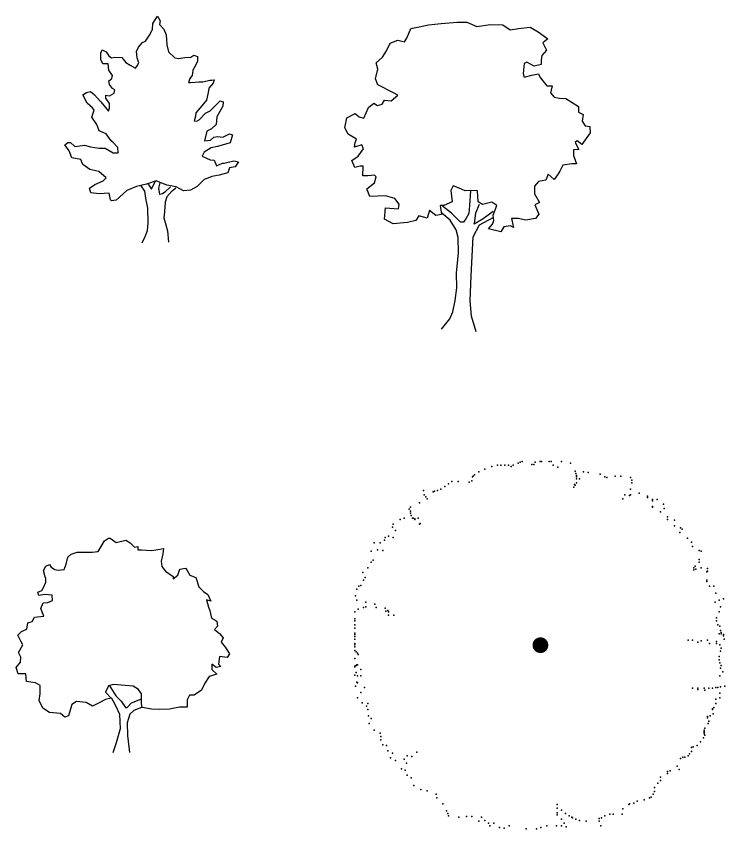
# Model space of a CAD drawing. Header units: metres. Extents: x 129 to 193, y 25 to 172.
# Drawn here: x 169.03 to 192.09, y 144.99 to 171.45 of the extents above; entities that cross this region are included whole.
import ezdxf

# ---------------------------------------------------------------- set-up
doc = ezdxf.new("R2010")
doc.units = ezdxf.units.M
doc.layers.get('0').update_dxf_attribs({"color": 6})
doc.layers.add('Cadastre Land Parcels_SP_EXT', color=7, linetype='Continuous')
doc.styles.get("Standard").update_dxf_attribs({"font": 'ARIAL.TTF'})

# ---------------------------------------------------------------- blocks, each defined once
blk = doc.blocks.new('TREE04E')
for p, q in [((-0.248, 7.475), (-0.095, 7.708)), ((-0.095, 7.708), (-0.016, 7.554)), ((-0.263, 7.281), (-0.248, 7.475)), ((-0.016, 7.554), (-0.032, 7.438)), ((-0.032, 7.438), (0.102, 7.284)), ((-0.361, 7.087), (-0.263, 7.281)), ((0.102, 7.284), (0.181, 7.108)), ((-0.591, 6.853), (-0.492, 6.892)), ((-0.492, 6.892), (-0.361, 7.087)), ((0.181, 7.108), (0.206, 6.782)), ((-0.782, 6.558), (-0.722, 6.697)), ((-0.722, 6.697), (-0.591, 6.853)), ((0.206, 6.782), (0.263, 6.55)), ((-1.942, 6.511), (-1.905, 6.61)), ((-1.941, 6.301), (-1.942, 6.511)), ((-1.905, 6.61), (-1.766, 6.551)), ((-1.766, 6.551), (-1.687, 6.419)), ((-1.687, 6.419), (-1.593, 6.359)), ((-1.593, 6.359), (-1.494, 6.381)), ((-1.494, 6.381), (-1.261, 6.361)), ((-1.261, 6.361), (-1.128, 6.207)), ((-0.758, 6.349), (-0.782, 6.558)), ((0.263, 6.55), (0.463, 6.358)), ((0.463, 6.358), (0.579, 6.337)), ((0.579, 6.337), (0.789, 6.361)), ((0.789, 6.361), (0.983, 6.379)), ((0.983, 6.379), (1.082, 6.44)), ((1.082, 6.44), (1.198, 6.403)), ((1.198, 6.403), (1.199, 6.248)), ((-1.879, 6.163), (-1.941, 6.301)), ((-1.708, 6.164), (-1.879, 6.163)), ((-1.684, 5.954), (-1.708, 6.164)), ((-1.128, 6.207), (-0.989, 6.115)), ((-0.989, 6.115), (-0.816, 6.016)), ((-0.816, 6.016), (-0.756, 6.094)), ((-0.702, 6.194), (-0.758, 6.349)), ((-0.756, 6.094), (-0.702, 6.194)), ((1.139, 6.109), (1.047, 5.954)), ((1.199, 6.248), (1.139, 6.109)), ((-1.566, 5.778), (-1.684, 5.954)), ((1.047, 5.954), (1.026, 5.782)), ((-1.681, 5.606), (-1.588, 5.684)), ((-1.664, 5.49), (-1.681, 5.606)), ((-1.588, 5.684), (-1.566, 5.778)), ((0.949, 5.682), (0.912, 5.549)), ((1.026, 5.782), (0.949, 5.682)), ((0.973, 5.55), (1.127, 5.567)), ((1.127, 5.567), (1.243, 5.568)), ((1.243, 5.568), (1.376, 5.569)), ((1.376, 5.569), (1.608, 5.632)), ((1.608, 5.632), (1.668, 5.632)), ((1.668, 5.632), (1.746, 5.633)), ((1.746, 5.633), (1.708, 5.533)), ((-1.563, 5.353), (-1.664, 5.49)), ((-1.485, 5.315), (-1.563, 5.353)), ((-1.507, 5.199), (-1.485, 5.315)), ((0.912, 5.549), (0.973, 5.55)), ((1.571, 5.361), (1.555, 5.223)), ((1.708, 5.533), (1.571, 5.361)), ((-2.529, 5.152), (-2.413, 5.23)), ((-2.394, 4.882), (-2.529, 5.152)), ((-2.413, 5.23), (-2.281, 5.253)), ((-2.281, 5.253), (-2.164, 5.155)), ((-2.164, 5.155), (-2.047, 5.04)), ((-2.047, 5.04), (-1.947, 4.924)), ((-1.777, 5.141), (-1.661, 5.12)), ((-1.776, 5.042), (-1.777, 5.141)), ((-1.659, 4.871), (-1.776, 5.042)), ((-1.661, 5.12), (-1.507, 5.199)), ((1.555, 5.223), (1.497, 4.973)), ((-2.216, 4.729), (-2.394, 4.882)), ((-1.947, 4.924), (-1.79, 4.732)), ((-1.658, 4.716), (-1.659, 4.871)), ((1.343, 4.795), (1.152, 4.562)), ((1.497, 4.973), (1.343, 4.795)), ((1.714, 4.721), (1.944, 4.955)), ((2.023, 4.784), (1.833, 4.429)), ((1.944, 4.955), (2.039, 4.917)), ((2.039, 4.917), (2.023, 4.784)), ((-2.236, 4.419), (-2.16, 4.652)), ((-2.16, 4.652), (-2.216, 4.729)), ((-1.79, 4.732), (-1.695, 4.617)), ((-1.695, 4.617), (-1.658, 4.716)), ((1.152, 4.562), (1.136, 4.445)), ((1.253, 4.33), (1.461, 4.547)), ((1.461, 4.547), (1.615, 4.626)), ((1.615, 4.626), (1.714, 4.721)), ((-2.079, 4.188), (-2.236, 4.419)), ((1.136, 4.445), (1.098, 4.307)), ((1.098, 4.307), (1.176, 4.291)), ((1.176, 4.291), (1.253, 4.33)), ((1.833, 4.429), (1.812, 4.18)), ((-2, 3.973), (-2.079, 4.188)), ((-1.767, 3.881), (-2, 3.973)), ((1.659, 4.04), (1.505, 3.962)), ((1.812, 4.18), (1.659, 4.04)), ((-1.61, 3.65), (-1.767, 3.881)), ((1.505, 3.962), (1.43, 3.652)), ((1.623, 3.675), (1.738, 3.77)), ((1.738, 3.77), (1.854, 3.793)), ((1.854, 3.793), (2.031, 3.773)), ((2.031, 3.773), (2.24, 3.874)), ((2.24, 3.874), (2.34, 3.852)), ((2.34, 3.852), (2.265, 3.581)), ((-3.118, 3.522), (-3.02, 3.6)), ((-2.979, 3.33), (-3.118, 3.522)), ((-3.02, 3.6), (-2.926, 3.601)), ((-2.926, 3.601), (-2.786, 3.464)), ((-2.786, 3.464), (-2.632, 3.487)), ((-2.632, 3.487), (-2.477, 3.505)), ((-2.477, 3.505), (-2.283, 3.451)), ((-2.283, 3.451), (-1.996, 3.415)), ((-1.533, 3.59), (-1.61, 3.65)), ((-1.393, 3.436), (-1.533, 3.59)), ((1.43, 3.652), (1.623, 3.675)), ((1.857, 3.462), (1.647, 3.421)), ((2.265, 3.581), (1.857, 3.462)), ((-2.883, 3.098), (-2.979, 3.33)), ((-1.996, 3.415), (-1.802, 3.416)), ((-1.802, 3.416), (-1.547, 3.264)), ((-1.547, 3.264), (-1.375, 3.265)), ((-1.375, 3.265), (-1.393, 3.436)), ((1.416, 3.287), (1.356, 3.148)), ((1.647, 3.421), (1.416, 3.287)), ((-2.59, 3.04), (-2.883, 3.098)), ((-2.533, 2.886), (-2.59, 3.04)), ((1.356, 3.148), (1.611, 3.034)), ((1.611, 3.034), (1.744, 3.019)), ((1.744, 3.019), (1.823, 2.842)), ((1.823, 2.842), (2.016, 2.921)), ((2.016, 2.921), (2.076, 2.922)), ((2.076, 2.922), (2.385, 3.001)), ((2.385, 3.001), (2.54, 2.964)), ((2.54, 2.964), (2.426, 2.808)), ((-2.3, 2.716), (-2.533, 2.886)), ((-2.006, 2.658), (-2.3, 2.716)), ((-1.772, 2.449), (-2.006, 2.658)), ((2.249, 2.768), (2.195, 2.613)), ((2.426, 2.808), (2.249, 2.768)), ((-1.871, 2.349), (-1.772, 2.449)), ((1.423, 2.397), (1.192, 2.163)), ((1.594, 2.454), (1.423, 2.397)), ((1.671, 2.493), (1.594, 2.454)), ((1.903, 2.533), (1.671, 2.493)), ((2.195, 2.613), (1.903, 2.533)), ((-2.311, 2.113), (-2.141, 2.231)), ((-2.141, 2.231), (-1.871, 2.349)), ((-0.786, 2.164), (-1.095, 2.029)), ((-0.455, 2.244), (-0.786, 2.164)), ((-0.514, 2.011), (-0.632, 2.187)), ((-0.147, 2.346), (-0.455, 2.244)), ((-0.4, 2.245), (-0.299, 2.074)), ((-0.299, 2.074), (-0.169, 2.346)), ((0.203, 2.211), (-0.147, 2.346)), ((-0.051, 2.115), (-0.013, 2.286)), ((0.319, 2.156), (0.144, 1.978)), ((0.513, 2.158), (0.203, 2.211)), ((0.381, 2.018), (0.496, 2.119)), ((0.746, 2.021), (0.513, 2.158)), ((1.192, 2.163), (0.978, 2.045)), ((-2.272, 1.959), (-2.311, 2.113)), ((-2, 1.922), (-2.272, 1.959)), ((-1.675, 1.947), (-2, 1.922)), ((-1.634, 1.732), (-1.675, 1.947)), ((-1.095, 2.029), (-1.441, 1.717)), ((-0.474, 1.78), (-0.514, 2.011)), ((-0.027, 1.899), (-0.051, 2.115)), ((0.067, 1.922), (-0.027, 1.899)), ((0.144, 1.978), (0.067, 1.922)), ((0.381, 2.018), (0.206, 1.824)), ((0.978, 2.045), (0.746, 2.021)), ((-1.595, 1.693), (-1.634, 1.732)), ((-1.441, 1.717), (-1.595, 1.693)), ((-0.41, 1.454), (-0.474, 1.78)), ((0.146, 1.652), (0.132, 1.342)), ((0.206, 1.824), (0.146, 1.652)), ((-0.407, 0.968), (-0.41, 1.454)), ((0.132, 1.342), (0.112, 1.149)), ((0.112, 1.149), (0.174, 0.917)), ((-0.427, 0.735), (-0.407, 0.968)), ((0.174, 0.917), (0.231, 0.724)), ((-0.595, 0.33), (-0.503, 0.541)), ((-0.503, 0.541), (-0.427, 0.735)), ((0.231, 0.724), (0.256, 0.354))]:
    blk.add_line(p, q)
at = {"flags": 1}
blk.add_attdef('Z', (0, 0), '', height=0.2, dxfattribs=at)
blk = doc.blocks.new('TREE05E')
for p, q in [((-1.748, 9.779), (-1.478, 9.836)), ((-1.478, 9.836), (-1.169, 9.899)), ((-1.169, 9.899), (-0.76, 9.941)), ((-0.76, 9.941), (-0.241, 9.984)), ((-0.241, 9.984), (0.074, 9.987)), ((0.074, 9.987), (0.402, 9.851)), ((0.402, 9.851), (0.849, 9.915)), ((0.849, 9.915), (1.252, 9.896)), ((1.252, 9.896), (1.486, 9.743)), ((1.756, 9.784), (2.143, 9.826)), ((2.143, 9.826), (2.398, 9.673)), ((-1.878, 9.468), (-1.748, 9.779)), ((1.486, 9.743), (1.756, 9.784)), ((2.398, 9.673), (2.71, 9.443)), ((-2.533, 9.054), (-2.419, 9.309)), ((-2.419, 9.309), (-2.171, 9.405)), ((-2.171, 9.405), (-1.955, 9.352)), ((-1.955, 9.352), (-1.878, 9.468)), ((2.71, 9.443), (2.556, 9.31)), ((2.556, 9.31), (2.674, 9.078)), ((-2.669, 8.843), (-2.533, 9.054)), ((2.674, 9.078), (2.521, 8.9)), ((-2.878, 8.664), (-2.669, 8.843)), ((2.521, 8.9), (2.5, 8.745)), ((2.5, 8.745), (2.501, 8.613)), ((-2.821, 8.455), (-2.878, 8.664)), ((1.942, 8.647), (1.906, 8.315)), ((2.036, 8.686), (1.942, 8.647)), ((2.269, 8.55), (2.036, 8.686)), ((2.501, 8.613), (2.269, 8.55)), ((-2.896, 8.145), (-2.821, 8.455)), ((1.906, 8.315), (1.946, 8.199)), ((1.946, 8.199), (2.194, 8.262)), ((2.194, 8.262), (2.409, 8.302)), ((2.409, 8.302), (2.465, 8.187)), ((-2.817, 7.952), (-2.896, 8.145)), ((-2.312, 7.685), (-2.817, 7.952)), ((2.465, 8.187), (2.683, 7.918)), ((-2.173, 7.609), (-2.312, 7.685)), ((2.683, 7.918), (2.854, 7.919)), ((2.854, 7.919), (2.801, 7.686)), ((2.801, 7.686), (2.918, 7.549)), ((-2.674, 7.312), (-2.598, 7.451)), ((-2.598, 7.451), (-2.387, 7.43)), ((-2.387, 7.43), (-2.173, 7.609)), ((2.918, 7.549), (3.09, 7.512)), ((3.09, 7.512), (3.305, 7.497)), ((3.305, 7.497), (3.711, 7.246)), ((-3.273, 6.865), (-3.121, 7.214)), ((-3.121, 7.214), (-2.945, 7.348)), ((-2.945, 7.348), (-2.828, 7.272)), ((-2.828, 7.272), (-2.674, 7.312)), ((3.711, 7.246), (3.711, 7.191)), ((3.711, 7.191), (3.712, 7.052)), ((-3.831, 6.877), (-3.561, 7.017)), ((-3.561, 7.017), (-3.428, 6.902)), ((-3.428, 6.902), (-3.273, 6.865)), ((3.712, 7.052), (3.868, 6.976)), ((3.868, 6.976), (3.831, 6.766)), ((-3.889, 6.551), (-3.831, 6.877)), ((3.831, 6.766), (3.931, 6.612)), ((-3.788, 6.336), (-3.889, 6.551)), ((4.088, 6.381), (3.82, 6.008)), ((3.931, 6.612), (4.086, 6.591)), ((4.086, 6.591), (4.088, 6.381)), ((-3.516, 6.183), (-3.788, 6.336)), ((-3.554, 6.067), (-3.516, 6.183)), ((3.664, 6.123), (3.604, 6.068)), ((3.82, 6.008), (3.664, 6.123)), ((-3.575, 5.912), (-3.554, 6.067)), ((-3.343, 5.991), (-3.575, 5.912)), ((-3.457, 5.625), (-3.282, 5.859)), ((-3.282, 5.859), (-3.343, 5.991)), ((3.722, 5.836), (3.551, 5.835)), ((3.551, 5.835), (3.552, 5.642)), ((3.604, 6.068), (3.722, 5.836)), ((-3.666, 5.486), (-3.457, 5.625)), ((3.552, 5.642), (3.648, 5.371)), ((-3.57, 5.254), (-3.666, 5.486)), ((-3.393, 5.294), (-3.57, 5.254)), ((-3.299, 5.295), (-3.393, 5.294)), ((-3.313, 4.985), (-3.299, 5.295)), ((3.206, 5.329), (3.108, 5.135)), ((3.493, 5.37), (3.206, 5.329)), ((3.648, 5.371), (3.493, 5.37)), ((2.722, 5.033), (2.646, 4.839)), ((2.917, 4.863), (2.722, 5.033)), ((3.108, 5.135), (3.032, 5.018)), ((-3.142, 4.987), (-3.313, 4.985)), ((-2.927, 5.01), (-3.142, 4.987)), ((-2.871, 4.95), (-2.927, 5.01)), ((-2.925, 4.756), (-2.871, 4.95)), ((2.414, 4.798), (2.283, 4.642)), ((2.646, 4.839), (2.414, 4.798)), ((3.032, 5.018), (2.917, 4.863)), ((-3.177, 4.561), (-2.925, 4.756)), ((-3.076, 4.313), (-3.177, 4.561)), ((-0.37, 4.66), (-0.446, 4.505)), ((-0.446, 4.505), (-0.405, 4.135)), ((-0.176, 4.584), (-0.37, 4.66)), ((0.018, 4.492), (-0.176, 4.584)), ((0.388, 4.511), (0.018, 4.492)), ((0.427, 4.495), (0.388, 4.511)), ((2.283, 4.642), (2.285, 4.394)), ((-2.573, 4.333), (-3.076, 4.313)), ((-2.263, 4.242), (-2.573, 4.333)), ((-2.129, 4.066), (-2.263, 4.242)), ((0.195, 4.493), (0.16, 4.023)), ((0.446, 4.141), (0.427, 4.495)), ((2.285, 4.394), (2.442, 4.118)), ((-2.144, 3.911), (-2.129, 4.066)), ((-0.675, 4.017), (-0.791, 4.016)), ((-0.791, 4.016), (-0.75, 3.729)), ((-0.424, 3.77), (-0.713, 4)), ((-0.405, 4.135), (-0.675, 4.017)), ((0.16, 4.023), (0.14, 3.752)), ((0.372, 3.776), (0.486, 4.064)), ((0.585, 4.049), (0.446, 4.141)), ((0.894, 4.128), (0.585, 4.049)), ((1.05, 4.014), (0.894, 4.128)), ((0.936, 3.703), (1.05, 4.014)), ((2.442, 4.118), (2.288, 4.04)), ((2.288, 4.04), (2.423, 3.731)), ((-2.606, 3.576), (-2.57, 3.946)), ((-2.57, 3.946), (-2.144, 3.911)), ((-1.138, 3.858), (-1.213, 3.609)), ((-0.926, 3.689), (-1.138, 3.858)), ((-0.75, 3.729), (-0.926, 3.689)), ((-0.461, 3.537), (-0.734, 3.767)), ((-0.246, 3.594), (-0.424, 3.77)), ((0.14, 3.752), (0.047, 3.58)), ((0.335, 3.505), (0.372, 3.776)), ((0.935, 3.819), (0.605, 3.584)), ((2.423, 3.731), (2.308, 3.598)), ((-2.317, 3.423), (-2.606, 3.576)), ((-1.853, 3.466), (-2.317, 3.423)), ((-1.583, 3.529), (-1.853, 3.466)), ((-1.485, 3.684), (-1.583, 3.529)), ((-1.213, 3.609), (-1.485, 3.684)), ((-0.265, 3.229), (-0.461, 3.537)), ((-0.129, 3.479), (-0.246, 3.594)), ((-0.035, 3.48), (-0.129, 3.479)), ((0.047, 3.58), (-0.035, 3.48)), ((0.605, 3.584), (0.319, 3.405)), ((0.319, 3.405), (0.335, 3.505)), ((0.491, 3.39), (0.953, 3.642)), ((0.916, 3.41), (0.954, 3.526)), ((0.954, 3.526), (0.936, 3.703)), ((1.75, 3.593), (1.534, 3.592)), ((1.534, 3.592), (1.597, 3.299)), ((1.999, 3.535), (1.75, 3.593)), ((2.308, 3.598), (1.999, 3.535)), ((-0.202, 2.976), (-0.265, 3.229)), ((0.284, 3.002), (0.491, 3.39)), ((0.785, 3.254), (0.916, 3.41)), ((1.189, 3.163), (0.785, 3.254)), ((1.287, 3.319), (1.189, 3.163)), ((1.497, 3.359), (1.287, 3.319)), ((1.597, 3.299), (1.497, 3.359)), ((-0.198, 2.473), (-0.202, 2.976)), ((0.217, 1.724), (0.284, 3.002)), ((-0.254, 1.814), (-0.198, 2.473)), ((-0.25, 1.334), (-0.254, 1.814)), ((0.184, 0.911), (0.217, 1.724)), ((-0.302, 0.924), (-0.25, 1.334)), ((-0.377, 0.559), (-0.302, 0.924)), ((0.227, 0.409), (0.184, 0.911)), ((-0.474, 0.326), (-0.377, 0.559)), ((-0.743, -0.008), (-0.474, 0.326)), ((0.386, -0.093), (0.227, 0.409))]:
    blk.add_line(p, q)
at = {"flags": 1}
blk.add_attdef('Z', (0, 0), '', height=0.2, dxfattribs=at)
blk = doc.blocks.new('TREE09E')
for p, q in [((-0.591, 7.111), (-0.454, 7.19)), ((-0.454, 7.19), (-0.399, 7.19)), ((-0.399, 7.19), (-0.204, 7.053)), ((-0.799, 6.761), (-0.668, 6.972)), ((-0.668, 6.972), (-0.591, 7.111)), ((-0.204, 7.053), (0.105, 7.133)), ((0.105, 7.133), (0.244, 7.04)), ((0.244, 7.04), (0.383, 6.903)), ((0.383, 6.903), (0.499, 6.926)), ((0.499, 6.926), (0.5, 6.81)), ((-1.787, 6.577), (-1.671, 6.677)), ((-1.671, 6.677), (-1.478, 6.734)), ((-1.478, 6.734), (-1.13, 6.737)), ((-1.13, 6.737), (-0.992, 6.738)), ((-0.992, 6.738), (-0.799, 6.761)), ((0.5, 6.81), (0.616, 6.811)), ((0.616, 6.811), (0.942, 6.792)), ((0.942, 6.792), (1.08, 6.815)), ((1.08, 6.815), (1.329, 6.855)), ((1.313, 6.678), (1.254, 6.446)), ((1.329, 6.855), (1.313, 6.678)), ((-1.84, 6.344), (-1.787, 6.577)), ((1.254, 6.446), (1.278, 6.275)), ((-2.574, 6.145), (-2.497, 6.284)), ((-2.517, 5.935), (-2.574, 6.145)), ((-2.497, 6.284), (-2.382, 6.34)), ((-2.382, 6.34), (-2.326, 6.246)), ((-2.326, 6.246), (-2.209, 6.17)), ((-2.209, 6.17), (-2.093, 6.149)), ((-2.093, 6.149), (-1.9, 6.172)), ((-1.9, 6.172), (-1.84, 6.344)), ((1.278, 6.275), (1.395, 6.121)), ((1.395, 6.121), (1.645, 5.946)), ((1.8, 5.986), (1.859, 6.18)), ((1.859, 6.18), (2.052, 6.22)), ((2.052, 6.22), (2.091, 6.165)), ((2.091, 6.165), (2.187, 5.989)), ((-2.494, 5.875), (-2.517, 5.935)), ((-2.493, 5.759), (-2.494, 5.875)), ((1.645, 5.946), (1.646, 5.869)), ((1.646, 5.869), (1.8, 5.986)), ((2.187, 5.989), (2.381, 5.913)), ((2.381, 5.913), (2.483, 5.604)), ((-2.629, 5.487), (-2.569, 5.587)), ((-2.569, 5.587), (-2.493, 5.759)), ((2.483, 5.604), (2.639, 5.451)), ((-2.762, 5.431), (-2.629, 5.487)), ((-2.722, 5.331), (-2.762, 5.431)), ((-2.529, 5.355), (-2.722, 5.331)), ((-2.296, 5.335), (-2.529, 5.355)), ((-2.279, 5.163), (-2.296, 5.335)), ((2.639, 5.451), (2.772, 5.358)), ((2.772, 5.358), (2.873, 5.143)), ((-2.663, 4.906), (-2.587, 5.084)), ((-2.587, 5.084), (-2.433, 5.101)), ((-2.433, 5.101), (-2.279, 5.163)), ((2.735, 5.181), (2.797, 4.949)), ((2.873, 5.143), (2.735, 5.181)), ((-2.562, 4.658), (-2.663, 4.906)), ((2.797, 4.949), (2.837, 4.833)), ((2.837, 4.833), (2.894, 4.585)), ((-2.948, 4.478), (-2.871, 4.617)), ((-2.871, 4.617), (-2.562, 4.658)), ((2.894, 4.585), (3.072, 4.487)), ((-3.122, 4.228), (-3.085, 4.439)), ((-3.085, 4.439), (-2.948, 4.478)), ((3.09, 4.332), (2.996, 4.215)), ((3.072, 4.487), (3.09, 4.332)), ((-3.408, 4.033), (-3.293, 4.15)), ((-3.313, 3.834), (-3.408, 4.033)), ((-3.293, 4.15), (-3.122, 4.228)), ((2.996, 4.215), (3.152, 4.084)), ((3.152, 4.084), (3.269, 3.947)), ((-3.387, 3.469), (-3.251, 3.719)), ((-3.251, 3.719), (-3.313, 3.834)), ((3.269, 3.947), (3.21, 3.808)), ((3.21, 3.808), (3.349, 3.638)), ((-3.309, 3.315), (-3.387, 3.469)), ((3.349, 3.638), (3.484, 3.423)), ((-3.324, 3.16), (-3.309, 3.315)), ((3.158, 3.343), (3.121, 3.094)), ((3.407, 3.307), (3.158, 3.343)), ((3.484, 3.423), (3.407, 3.307)), ((-3.461, 2.982), (-3.324, 3.16)), ((-3.398, 2.772), (-3.461, 2.982)), ((2.906, 3.093), (2.907, 2.916)), ((3.045, 2.978), (2.906, 3.093)), ((2.907, 2.916), (3.063, 2.762)), ((3.199, 3.017), (3.045, 2.978)), ((3.121, 3.094), (3.199, 3.017)), ((-3.15, 2.774), (-3.398, 2.772)), ((-3.126, 2.52), (-3.15, 2.774)), ((2.815, 2.683), (2.678, 2.472)), ((3.063, 2.762), (2.815, 2.683)), ((-2.838, 2.484), (-3.126, 2.52)), ((-2.682, 2.391), (-2.838, 2.484)), ((-2.68, 2.12), (-2.682, 2.391)), ((-0.455, 2.386), (-0.553, 2.176)), ((-0.3, 2.426), (-0.455, 2.386)), ((-0.438, 2.409), (-0.22, 2.062)), ((0.341, 2.376), (-0.3, 2.426)), ((2.678, 2.472), (2.564, 2.239)), ((-2.717, 1.904), (-2.68, 2.12)), ((-0.553, 2.176), (-0.374, 1.984)), ((0.513, 2.261), (0.341, 2.376)), ((0.614, 2.124), (0.513, 2.261)), ((0.615, 1.953), (0.614, 2.124)), ((2.564, 2.239), (2.333, 2.082)), ((-2.599, 1.657), (-2.717, 1.904)), ((-1.496, 1.875), (-1.65, 1.78)), ((-1.186, 1.839), (-1.496, 1.875)), ((-0.551, 1.943), (-0.744, 1.842)), ((-0.374, 1.984), (-0.551, 1.943)), ((-0.374, 2), (-0.24, 1.769)), ((-0.22, 2.062), (-0.047, 1.887)), ((-0.047, 1.887), (0.092, 1.678)), ((0.285, 1.834), (0.593, 1.952)), ((0.617, 1.798), (0.615, 1.953)), ((2.179, 2.081), (2.102, 1.926)), ((2.102, 1.926), (2.104, 1.693)), ((2.333, 2.082), (2.179, 2.081)), ((-2.383, 1.52), (-2.599, 1.657)), ((-1.65, 1.78), (-1.763, 1.409)), ((-0.975, 1.725), (-1.186, 1.839)), ((-0.744, 1.842), (-0.975, 1.725)), ((-0.24, 1.769), (-0.099, 1.461)), ((0.092, 1.678), (0.148, 1.678)), ((0.148, 1.678), (0.285, 1.834)), ((0.617, 1.682), (0.364, 1.58)), ((0.634, 1.682), (0.617, 1.798)), ((0.944, 1.623), (0.634, 1.682)), ((1.215, 1.609), (0.944, 1.623)), ((1.524, 1.628), (1.215, 1.609)), ((1.855, 1.691), (1.524, 1.628)), ((2.104, 1.693), (1.855, 1.691)), ((-2.018, 1.484), (-2.383, 1.52)), ((-1.879, 1.369), (-2.018, 1.484)), ((-1.763, 1.409), (-1.879, 1.369)), ((-0.099, 1.461), (-0.079, 0.98)), ((0.232, 1.463), (0.152, 1.175)), ((0.364, 1.58), (0.232, 1.463)), ((0.152, 1.175), (0.155, 0.766)), ((-0.079, 0.98), (-0.208, 0.531)), ((-0.208, 0.531), (-0.322, 0.204)), ((0.155, 0.766), (0.22, 0.208))]:
    blk.add_line(p, q)
at = {"flags": 1}
blk.add_attdef('Z', (0, 0), '', height=0.2, dxfattribs=at)
blk = doc.blocks.new('TREE1')
at = {"const_width": 0.256}
blk.add_lwpolyline([(-0.128, 0, 1), (0.128, 0, 1)], format="xyb", close=True, dxfattribs=at)
for p in [(-1.402, 5.865), (-1.29, 5.865), (-1.155, 5.865), (-1.043, 5.865), (-0.886, 5.865), (-0.729, 5.932), (-0.662, 5.955), (-0.594, 5.978), (-0.28, 5.888), (-0.213, 5.888), (-0.168, 5.955), (-0.012, 5.978), (0.034, 5.978), (0.28, 5.978), (0.347, 5.978), (0.415, 5.865), (0.684, 5.978), (0.975, 5.932), (0.975, 5.932), (-2.008, 5.641), (-1.806, 5.731), (-1.582, 5.82), (-0.954, 5.82), (0.572, 5.798), (1.133, 5.664), (1.155, 5.596), (1.402, 5.641), (1.559, 5.618), (1.94, 5.573), (-2.883, 5.327), (-2.883, 5.327), (-2.681, 5.327), (-2.322, 5.304), (-2.232, 5.35), (-2.21, 5.484), (-2.187, 5.506), (-2.142, 5.551), (1.177, 5.529), (1.177, 5.484), (1.177, 5.417), (1.267, 5.417), (2.097, 5.484), (2.164, 5.462), (2.433, 5.506), (2.613, 5.506), (2.927, 5.462), (2.972, 5.372), (-3.802, 5.036), (-3.353, 5.036), (-3.241, 5.08), (-3.107, 5.17), (-2.995, 5.259), (1.088, 5.147), (1.088, 5.147), (1.11, 5.237), (1.133, 5.215), (1.177, 5.282), (2.927, 5.08), (2.972, 5.282), (2.972, 5.282), (-3.779, 4.901), (-3.735, 4.833), (-3.69, 4.766), (-3.488, 4.99), (-3.443, 5.013), (2.68, 4.766), (2.747, 4.901), (2.904, 4.878), (2.927, 4.901), (3.218, 4.945), (3.488, 4.856), (3.488, 4.811), (-3.937, 4.631), (3.645, 4.744), (3.645, 4.699), (3.645, 4.519), (3.802, 4.744), (4.004, 4.587), (-4.273, 4.43), (-4.228, 4.497), (-4.228, 4.363), (-4.228, 4.295), (3.645, 4.497), (3.914, 4.34), (4.026, 4.452), (-4.565, 4.093), (-4.43, 4.138), (-4.206, 4.228), (-4.161, 4.138), (-4.139, 4.138), (-4.093, 4.116), (-4.093, 4.093), (-3.981, 4.138), (4.138, 4.183), (4.138, 4.093), (4.362, 4.071), (-4.812, 3.847), (-4.789, 3.936), (-4.721, 3.735), (-3.937, 3.936), (-3.914, 3.959), (4.362, 3.891), (4.564, 3.824), (4.609, 3.779), (-5.058, 3.51), (-4.946, 3.555), (-4.789, 3.51), (4.542, 3.667), (4.788, 3.488), (-5.417, 3.33), (-5.215, 3.33), (-5.08, 3.421), (4.923, 3.353), (4.946, 3.218), (-5.507, 3.062), (-5.305, 3.107), (-5.126, 3.084), (5.17, 3.084), (5.237, 3.062), (-5.507, 2.702), (-5.44, 2.77), (5.17, 2.792), (5.17, 2.702), (-5.619, 2.523), (4.99, 2.523), (4.99, 2.456), (5.035, 2.568), (5.058, 2.478), (5.237, 2.523), (5.416, 2.388), (5.439, 2.501), (5.439, 2.411), (-5.776, 2.366), (-5.754, 2.12), (-5.708, 2.209), (5.416, 2.12), (-5.91, 1.918), (-5.843, 1.94), (5.416, 2.074), (5.507, 1.918), (5.641, 1.918), (-6.022, 1.604), (-5.978, 1.828), (5.708, 1.693), (5.708, 1.693), (-5.978, 1.469), (-5.686, 1.401), (-5.394, 1.334), (5.686, 1.401), (5.821, 1.469), (5.955, 1.514), (-6.045, 1.087), (-5.933, 1.178), (-5.754, 1.222), (-5.686, 1.245), (-5.35, 1.222), (-5.058, 1.2), (-5.036, 1.11), (-4.968, 1.133), (-4.946, 1.087), (5.821, 1.087), (5.865, 1.245), (-6.045, 0.863), (-6.045, 0.796), (-4.946, 0.975), (-4.767, 0.975), (5.73, 0.886), (5.73, 0.796), (-6.045, 0.661), (-6.045, 0.549), (5.775, 0.661), (5.843, 0.617), (-6.045, 0.392), (-6.045, 0.347), (-6.045, 0.28), (5.821, 0.37), (5.865, 0.482), (5.888, 0.415), (5.888, 0.37), (5.955, 0.347), (5.955, 0.303), (-6.045, 0.191), (-6.045, 0.056), (-6.045, 0.011), (4.811, 0.168), (4.946, 0.168), (5.125, 0.101), (5.125, 0.101), (5.237, 0.146), (5.439, 0.168), (5.507, 0.056), (5.73, 0.123), (5.73, 0.056), (5.843, 0.011), (5.843, 0.011), (5.977, 0.191), (-6.045, -0.056), (-6.045, -0.168), (-6, -0.214), (-5.955, -0.258), (5.865, -0.191), (5.888, -0.101), (-6.045, -0.437), (-5.933, -0.303), (5.821, -0.37), (5.821, -0.482), (5.821, -0.482), (-6.045, -0.684), (-6.045, -0.707), (-6, -0.662), (-5.978, -0.64), (-5.955, -0.64), (5.843, -0.572), (5.865, -0.751), (5.888, -0.662), (-6.045, -0.976), (-6, -0.886), (-5.955, -0.998), (-5.843, -0.796), (-5.843, -0.998), (5.843, -0.998), (5.933, -0.864), (-5.978, -1.2), (-5.955, -1.223), (-6.022, -1.335), (-5.843, -1.537), (-5.731, -1.38), (4.946, -1.402), (4.946, -1.402), (5.125, -1.402), (5.125, -1.447), (5.125, -1.447), (5.327, -1.402), (5.349, -1.469), (5.484, -1.402), (5.596, -1.402), (5.708, -1.38), (5.775, -1.38), (5.843, -1.559), (5.865, -1.357), (6, -1.335), (-5.955, -1.716), (5.708, -1.761), (5.843, -1.716), (-5.798, -1.873), (-5.664, -1.985), (-5.619, -1.896), (-5.619, -2.097), (5.596, -2.075), (5.596, -2.097), (5.641, -2.03), (5.708, -1.896), (-5.596, -2.299), (5.439, -2.322), (5.439, -2.366), (5.529, -2.299), (5.619, -2.232), (-5.574, -2.546), (-5.507, -2.389), (5.461, -2.546), (5.484, -2.479), (-5.417, -2.77), (-5.215, -2.86), (5.327, -2.77), (5.327, -2.815), (5.327, -2.838), (5.327, -2.883), (5.349, -2.703), (-5.193, -2.972), (-5.193, -3.084), (5.215, -3.152), (5.304, -3.017), (5.349, -2.927), (5.349, -2.927), (-5.126, -3.241), (-5.013, -3.264), (4.923, -3.331), (4.968, -3.309), (5.102, -3.264), (-4.968, -3.443), (-4.879, -3.667), (-4.812, -3.511), (-4.34, -3.6), (-4.184, -3.623), (-4.184, -3.623), (-4.026, -3.488), (4.564, -3.69), (4.632, -3.645), (4.699, -3.645), (4.811, -3.6), (4.856, -3.533), (4.923, -3.466), (-4.721, -3.757), (-4.43, -3.712), (-4.363, -3.847), (4.452, -3.937), (-4.52, -4.026), (-4.407, -4.071), (-4.34, -4.228), (4.138, -4.116), (4.138, -4.183), (4.228, -4.094), (4.52, -4.049), (-4.206, -4.318), (3.824, -4.498), (3.914, -4.295), (3.914, -4.295), (3.914, -4.295), (3.914, -4.408), (-4.116, -4.565), (-3.892, -4.699), (-3.69, -4.744), (3.712, -4.632), (-3.398, -4.856), (-3.376, -4.968), (3.555, -4.968), (3.6, -4.946), (3.667, -4.856), (3.712, -4.767), (-3.174, -5.17), (0.549, -5.193), (2.882, -5.193), (2.904, -5.17), (3.039, -5.148), (3.151, -5.081), (3.376, -5.036), (-3.062, -5.395), (-3.017, -5.484), (-2.995, -5.552), (0.549, -5.305), (0.549, -5.462), (0.549, -5.529), (0.684, -5.372), (0.819, -5.484), (0.931, -5.552), (2.097, -5.552), (2.254, -5.507), (2.366, -5.507), (2.658, -5.507), (2.68, -5.327), (-2.658, -5.596), (-2.411, -5.574), (-2.232, -5.574), (-2.008, -5.731), (-1.918, -5.596), (-1.806, -5.709), (-1.694, -5.798), (-1.514, -5.798), (0.684, -5.664), (0.774, -5.798), (1.021, -5.596), (1.021, -5.596), (1.043, -5.619), (1.155, -5.664), (1.267, -5.709), (1.491, -5.731), (1.917, -5.641), (1.917, -5.731), (1.985, -5.619), (-1.649, -5.888), (-1.335, -5.933), (-1.178, -5.955), (-1.021, -5.888), (-1.021, -5.888), (-0.46, -5.978), (-0.124, -5.978), (0.011, -5.933), (0.213, -5.888), (0.527, -5.888), (0.684, -5.888), (0.841, -5.91), (1.963, -5.888)]:
    blk.add_point(p)
at = {"flags": 1}
blk.add_attdef('Z', (0, 0), '', height=0.2, dxfattribs=at)

msp = doc.modelspace()

# ---------------------------------------------------------------- block references
at = {"layer": 'Cadastre Land Parcels_SP_EXT'}
for name, p in [('TREE04E', (173.73, 163.744)), ('TREE05E', (183.622, 161.272)), ('TREE1', (186.095, 150.972)), ('TREE09E', (172.494, 147.264))]:
    msp.add_blockref(name, p, dxfattribs=at)

doc.saveas('drawing.dxf')
